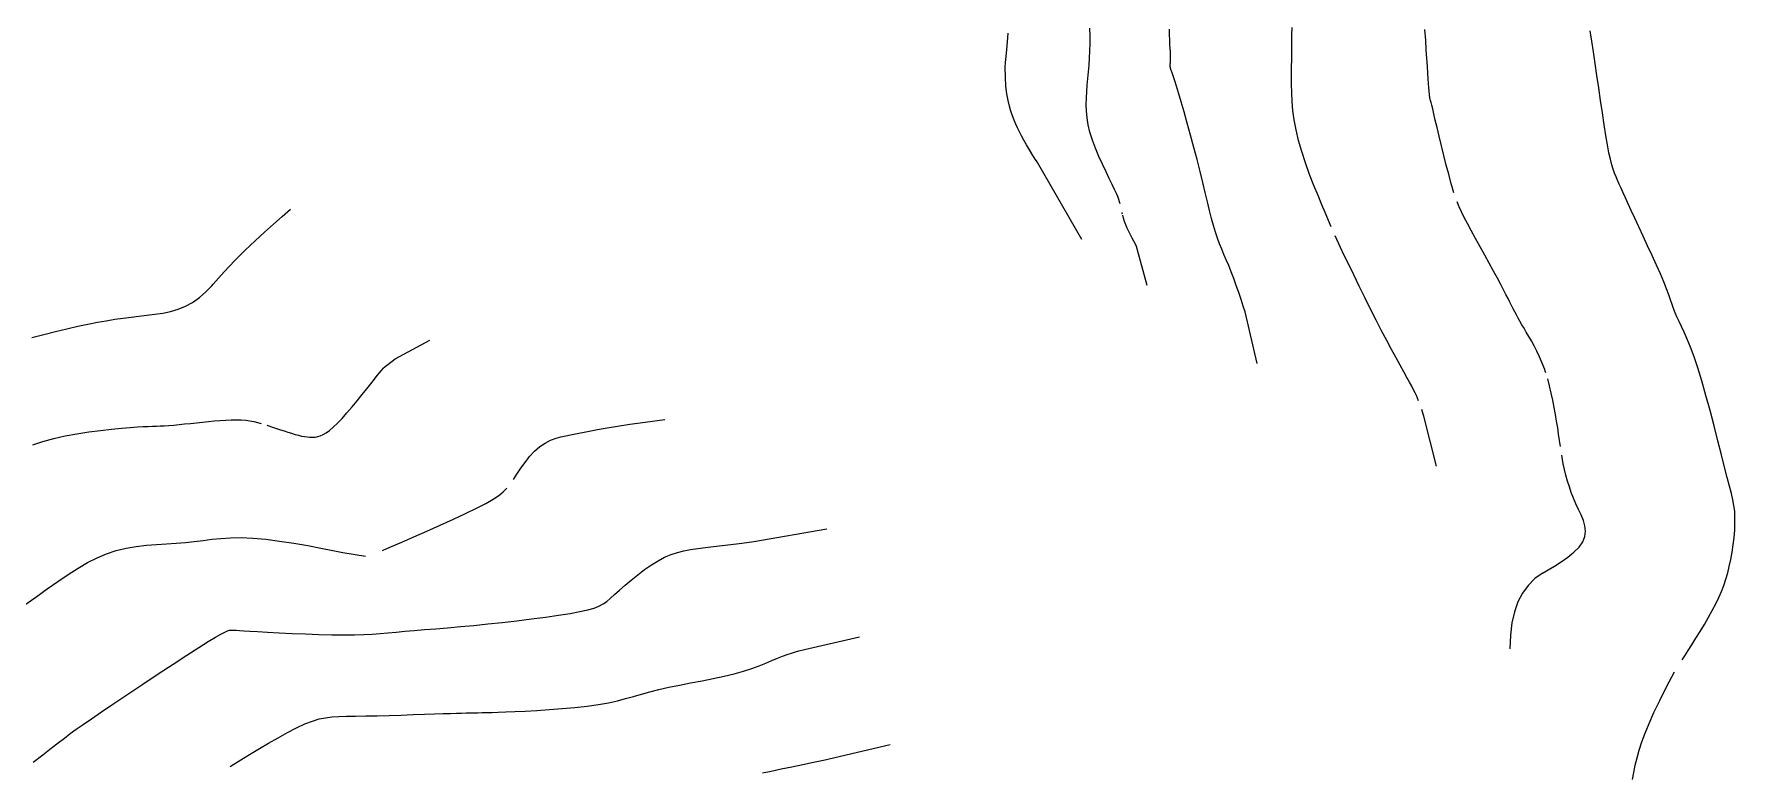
# Model space of a CAD drawing. Header units: millimetres. Extents: x 2235526 to 2245569, y 371981 to 382303.
# Drawn here: x 2243402 to 2243742.1, y 378699.6 to 378847.6 of the extents above; entities that cross this region are included whole.
import ezdxf

# ---------------------------------------------------------------- set-up
doc = ezdxf.new("R2010")
doc.units = ezdxf.units.MM
doc.linetypes.add('CONTI', pattern=[0])
for name, color, linetype, transparency in [('163', 10, 'CONTI', 0.7), ('165', 10, 'CONTI', 0.7), ('167', 10, 'CONTI', 0.7), ('169', 10, 'CONTI', 0.7), ('171', 10, 'CONTI', 0.7), ('173', 10, 'CONTI', 0.7), ('177', 10, 'CONTI', 0.7), ('179', 10, 'CONTI', 0.7), ('181', 10, 'CONTI', 0.7), ('183', 10, 'CONTI', 0.7), ('185', 10, 'CONTI', 0.7), ('187', 10, 'CONTI', 0.7)]:
    doc.layers.add(name, color=color, linetype=linetype, transparency=transparency)

msp = doc.modelspace()

# ---------------------------------------------------------------- linework, layer by layer
at = {"layer": '163'}
msp.add_lwpolyline([(2243437.83, 378797.54), (2243440.05, 378800.01), (2243442.19, 378802.27), (2243444.25, 378804.33), (2243446.22, 378806.21), (2243448.11, 378807.95), (2243449.92, 378809.57), (2243451.65, 378811.08), (2243453.3, 378812.53)], dxfattribs=at)
at = {"layer": '163', "elevation": 163}
msp.add_lwpolyline([(2243401.6, 378786.87), (2243403.95, 378787.49), (2243406.29, 378788.08), (2243408.57, 378788.63), (2243410.75, 378789.13), (2243412.78, 378789.56), (2243414.68, 378789.93), (2243416.47, 378790.24), (2243418.17, 378790.52), (2243419.82, 378790.76), (2243421.42, 378790.96), (2243423, 378791.15), (2243424.59, 378791.32), (2243426.18, 378791.52), (2243427.75, 378791.76), (2243429.3, 378792.09), (2243430.82, 378792.53), (2243432.29, 378793.12), (2243433.71, 378793.9), (2243435.07, 378794.87), (2243436.35, 378796), (2243437.55, 378797.22), (2243437.83, 378797.54)], dxfattribs=at)
at = {"layer": '165', "elevation": 165}
for points in [[(2243471.91, 378780.8), (2243474.24, 378782.62), (2243481.17, 378786.34)], [(2243448.55, 378769.35), (2243448.75, 378769.29), (2243448.96, 378769.22), (2243449.72, 378768.97), (2243450.49, 378768.71), (2243451.27, 378768.45), (2243452.04, 378768.2), (2243452.79, 378767.96), (2243453.52, 378767.73), (2243454.21, 378767.52), (2243454.87, 378767.34), (2243455.48, 378767.19), (2243456.07, 378767.08), (2243456.62, 378767), (2243457.16, 378766.95), (2243457.69, 378766.95), (2243458.21, 378766.99), (2243458.73, 378767.08), (2243459.26, 378767.24), (2243459.83, 378767.48), (2243460.44, 378767.83), (2243461.1, 378768.31), (2243461.85, 378768.94), (2243462.67, 378769.73), (2243463.6, 378770.71), (2243464.59, 378771.82), (2243465.62, 378773.01), (2243466.64, 378774.25), (2243467.64, 378775.47), (2243468.56, 378776.62), (2243469.38, 378777.65), (2243470.08, 378778.53), (2243470.65, 378779.26), (2243471.12, 378779.85), (2243471.5, 378780.32), (2243471.81, 378780.69), (2243471.91, 378780.8)], [(2243401.8, 378765.44), (2243403.8, 378766.09), (2243405.96, 378766.69), (2243408.24, 378767.2), (2243410.6, 378767.65), (2243412.97, 378768.02), (2243415.28, 378768.32), (2243417.47, 378768.57), (2243419.47, 378768.76), (2243421.22, 378768.9), (2243422.67, 378769), (2243423.86, 378769.07), (2243424.86, 378769.12), (2243425.72, 378769.15), (2243426.5, 378769.17), (2243427.26, 378769.2), (2243428.06, 378769.24), (2243428.96, 378769.31), (2243429.95, 378769.39), (2243431.01, 378769.49), (2243432.12, 378769.6), (2243433.28, 378769.72), (2243434.47, 378769.84), (2243435.67, 378769.96), (2243436.87, 378770.08), (2243438.06, 378770.2), (2243439.22, 378770.29), (2243440.36, 378770.37), (2243441.44, 378770.41), (2243442.48, 378770.42), (2243443.45, 378770.4), (2243444.34, 378770.33), (2243445.18, 378770.22), (2243445.97, 378770.07), (2243446.72, 378769.89), (2243447.46, 378769.69)]]:
    msp.add_lwpolyline(points, dxfattribs=at)
at = {"layer": '167'}
msp.add_lwpolyline([(2243507.35, 378767.03), (2243510.3, 378767.64), (2243512.66, 378768.12), (2243514.68, 378768.51), (2243516.6, 378768.85), (2243518.67, 378769.18), (2243521.12, 378769.54), (2243524.21, 378769.97), (2243528.17, 378770.51)], dxfattribs=at)
at = {"layer": '167', "elevation": 167}
for points in [[(2243497.86, 378758.52), (2243498.57, 378759.59), (2243499.35, 378760.75), (2243500.19, 378761.92), (2243501.1, 378763.07), (2243502.08, 378764.13), (2243503.14, 378765.06), (2243504.2, 378765.77), (2243505.32, 378766.34), (2243506.45, 378766.77), (2243507.35, 378767.03)], [(2243471.72, 378744.33), (2243472.55, 378744.68), (2243473.51, 378745.09), (2243475.56, 378745.97), (2243477.95, 378747.02), (2243480.55, 378748.17), (2243483.23, 378749.37), (2243485.86, 378750.57), (2243488.32, 378751.71), (2243490.47, 378752.75), (2243492.37, 378753.72), (2243493.83, 378754.54), (2243494.96, 378755.29), (2243495.84, 378756.01), (2243496.56, 378756.76)], [(2243399.96, 378733.28), (2243402.34, 378734.99), (2243404.63, 378736.62), (2243406.79, 378738.13), (2243408.84, 378739.51), (2243410.81, 378740.76), (2243412.73, 378741.87), (2243414.62, 378742.83), (2243416.52, 378743.63), (2243418.44, 378744.28), (2243420.42, 378744.76), (2243422.44, 378745.11), (2243424.47, 378745.35), (2243426.49, 378745.52), (2243428.48, 378745.64), (2243430.42, 378745.77), (2243432.29, 378745.91), (2243434.06, 378746.1), (2243435.8, 378746.32), (2243437.55, 378746.54), (2243439.36, 378746.72), (2243441.29, 378746.84), (2243443.4, 378746.87), (2243445.74, 378746.77), (2243448.34, 378746.54), (2243451.12, 378746.18), (2243453.95, 378745.75), (2243456.75, 378745.27), (2243459.39, 378744.78), (2243461.76, 378744.32), (2243463.76, 378743.92), (2243468.28, 378743.14)]]:
    msp.add_lwpolyline(points, dxfattribs=at)
at = {"layer": '169', "elevation": 169}
msp.add_lwpolyline([(2243401.85, 378701.98), (2243403.75, 378703.46), (2243405.42, 378704.76), (2243406.84, 378705.86), (2243408.08, 378706.8), (2243409.25, 378707.68), (2243410.47, 378708.56), (2243411.85, 378709.53), (2243413.49, 378710.66), (2243415.51, 378712.03), (2243417.98, 378713.69), (2243420.78, 378715.57), (2243423.79, 378717.58), (2243426.85, 378719.62), (2243429.83, 378721.58), (2243432.57, 378723.38), (2243434.95, 378724.91), (2243436.84, 378726.11), (2243438.3, 378726.99), (2243439.38, 378727.6), (2243440.15, 378728), (2243440.7, 378728.23), (2243441.09, 378728.34), (2243441.39, 378728.38), (2243441.67, 378728.39), (2243442.01, 378728.39), (2243442.45, 378728.36), (2243443.08, 378728.32), (2243443.96, 378728.25), (2243445.15, 378728.17), (2243446.72, 378728.08), (2243448.71, 378727.97), (2243451.04, 378727.85), (2243453.6, 378727.73), (2243456.28, 378727.62), (2243458.97, 378727.53), (2243461.57, 378727.46), (2243463.96, 378727.43), (2243466.07, 378727.45), (2243467.93, 378727.5), (2243469.63, 378727.59), (2243471.23, 378727.7), (2243472.79, 378727.84), (2243474.4, 378727.98), (2243476.13, 378728.14), (2243478.02, 378728.31), (2243480.1, 378728.48), (2243482.33, 378728.66), (2243484.72, 378728.86), (2243487.26, 378729.08), (2243489.93, 378729.33), (2243492.73, 378729.61), (2243495.64, 378729.92), (2243498.58, 378730.25), (2243501.48, 378730.61), (2243504.27, 378730.98), (2243506.87, 378731.35), (2243509.2, 378731.72), (2243511.18, 378732.08), (2243512.76, 378732.43), (2243514, 378732.79), (2243514.98, 378733.17), (2243515.8, 378733.61), (2243516.53, 378734.13), (2243517.27, 378734.75), (2243518.1, 378735.49), (2243519.08, 378736.38), (2243520.2, 378737.36), (2243521.44, 378738.4), (2243522.75, 378739.46), (2243524.1, 378740.49), (2243525.47, 378741.44), (2243526.81, 378742.26), (2243528.11, 378742.94), (2243529.39, 378743.47), (2243530.66, 378743.88), (2243531.96, 378744.21), (2243533.31, 378744.47), (2243534.73, 378744.69), (2243536.26, 378744.89), (2243537.9, 378745.1), (2243539.61, 378745.32), (2243541.32, 378745.53), (2243542.99, 378745.73), (2243544.54, 378745.92), (2243545.93, 378746.08), (2243560.56, 378748.65)], dxfattribs=at)
at = {"layer": '171', "elevation": 171}
msp.add_lwpolyline([(2243441.2, 378701.13), (2243441.94, 378701.59), (2243442.84, 378702.13), (2243443.92, 378702.79), (2243445.42, 378703.7), (2243447.11, 378704.72), (2243448.93, 378705.79), (2243450.82, 378706.87), (2243452.71, 378707.9), (2243454.52, 378708.84), (2243456.18, 378709.61), (2243457.67, 378710.2), (2243459.01, 378710.61), (2243460.29, 378710.87), (2243461.58, 378711.03), (2243462.96, 378711.11), (2243464.5, 378711.15), (2243466.28, 378711.17), (2243468.33, 378711.21), (2243470.6, 378711.26), (2243473, 378711.33), (2243475.44, 378711.4), (2243477.83, 378711.48), (2243480.08, 378711.55), (2243482.1, 378711.62), (2243483.82, 378711.68), (2243485.27, 378711.72), (2243486.49, 378711.76), (2243487.52, 378711.8), (2243488.42, 378711.82), (2243489.24, 378711.84), (2243490.01, 378711.86), (2243490.78, 378711.87), (2243491.61, 378711.88), (2243492.53, 378711.9), (2243493.59, 378711.93), (2243494.85, 378711.97), (2243496.35, 378712.03), (2243498.13, 378712.1), (2243500.22, 378712.2), (2243502.56, 378712.33), (2243505.05, 378712.49), (2243507.62, 378712.69), (2243510.17, 378712.92), (2243512.61, 378713.19), (2243514.86, 378713.5), (2243516.86, 378713.86), (2243518.66, 378714.26), (2243520.31, 378714.68), (2243521.89, 378715.13), (2243523.48, 378715.58), (2243525.14, 378716.05), (2243526.94, 378716.5), (2243528.93, 378716.95), (2243531.07, 378717.38), (2243533.31, 378717.82), (2243535.59, 378718.26), (2243537.84, 378718.71), (2243540.01, 378719.18), (2243542.03, 378719.67), (2243543.87, 378720.19), (2243545.52, 378720.72), (2243547.01, 378721.26), (2243548.35, 378721.78), (2243549.57, 378722.28), (2243550.67, 378722.75), (2243551.69, 378723.16), (2243552.62, 378723.51), (2243553.48, 378723.8), (2243554.26, 378724.03), (2243554.95, 378724.23), (2243555.55, 378724.38), (2243556.06, 378724.5), (2243567.09, 378727.02)], dxfattribs=at)
at = {"layer": '173', "elevation": 173}
msp.add_lwpolyline([(2243547.65, 378699.86), (2243549.39, 378700.21), (2243551.4, 378700.62), (2243553.57, 378701.06), (2243555.77, 378701.51), (2243557.91, 378701.95), (2243559.86, 378702.35), (2243573.23, 378705.49)], dxfattribs=at)
at = {"layer": '177', "elevation": 177}
for points in [[(2243596.18, 378840.91), (2243596.3, 378841.87), (2243596.43, 378843.06), (2243596.56, 378844.44), (2243596.68, 378846.01), (2243596.79, 378847.73)], [(2243611.54, 378806.49), (2243602.65, 378821.88), (2243602.44, 378822.2), (2243602.21, 378822.55), (2243601.98, 378822.91), (2243601.75, 378823.27)]]:
    msp.add_lwpolyline(points, dxfattribs=at)
at = {"layer": '177'}
msp.add_lwpolyline([(2243601.75, 378823.27), (2243601.07, 378824.41), (2243600.47, 378825.43), (2243599.95, 378826.35), (2243599.48, 378827.21), (2243599.07, 378828.01), (2243598.7, 378828.79), (2243598.35, 378829.57), (2243598.01, 378830.36), (2243597.68, 378831.2), (2243597.35, 378832.12), (2243597.05, 378833.14), (2243596.78, 378834.29), (2243596.55, 378835.62), (2243596.36, 378837.14), (2243596.24, 378838.89), (2243596.18, 378840.91)], dxfattribs=at)
at = {"layer": '179', "elevation": 179}
for points in [[(2243619.19, 378813.61), (2243619.07, 378814.04), (2243618.92, 378814.5), (2243618.71, 378815.05), (2243618.44, 378815.7), (2243618.08, 378816.5), (2243617.61, 378817.49), (2243617.03, 378818.68), (2243616.37, 378820.04), (2243615.66, 378821.53), (2243614.95, 378823.11), (2243614.27, 378824.73), (2243613.66, 378826.34), (2243613.16, 378827.91), (2243612.8, 378829.4), (2243612.57, 378830.82), (2243612.45, 378832.18), (2243612.41, 378833.5), (2243612.44, 378834.79), (2243612.52, 378836.06), (2243612.63, 378837.35), (2243612.75, 378838.66), (2243612.87, 378839.99), (2243612.98, 378841.35), (2243613.08, 378842.74), (2243613.15, 378844.18), (2243613.19, 378845.66), (2243613.2, 378847.19), (2243613.16, 378848.77)], [(2243619.65, 378811.53), (2243619.61, 378811.69), (2243619.57, 378811.85)], [(2243624.63, 378797.3), (2243622.49, 378805.1), (2243622.24, 378805.57), (2243621.95, 378806.12), (2243621.62, 378806.74), (2243621.28, 378807.39), (2243620.94, 378808.08), (2243620.61, 378808.76), (2243620.32, 378809.43), (2243620.07, 378810.1), (2243619.87, 378810.73), (2243619.7, 378811.32)]]:
    msp.add_lwpolyline(points, dxfattribs=at)
at = {"layer": '181', "elevation": 181}
msp.add_lwpolyline([(2243646.61, 378781.7), (2243644.19, 378792), (2243643.81, 378793.17), (2243643.38, 378794.48), (2243642.91, 378795.87), (2243642.41, 378797.3), (2243641.91, 378798.71), (2243641.4, 378800.05), (2243640.9, 378801.27), (2243640.42, 378802.41), (2243639.95, 378803.48), (2243639.5, 378804.54), (2243639.06, 378805.61), (2243638.64, 378806.73), (2243638.23, 378807.94), (2243637.84, 378809.26), (2243637.45, 378810.71), (2243637.06, 378812.29), (2243636.65, 378814.01), (2243636.21, 378815.89), (2243635.72, 378817.91), (2243635.18, 378820.11), (2243634.58, 378822.46), (2243633.94, 378824.9), (2243633.27, 378827.36), (2243632.61, 378829.75), (2243631.98, 378832), (2243631.39, 378834.04), (2243630.88, 378835.78), (2243630.46, 378837.16), (2243630.12, 378838.22), (2243629.86, 378839.01), (2243629.66, 378839.58), (2243629.51, 378839.99), (2243629.41, 378840.28), (2243629.33, 378840.5), (2243629.28, 378840.7), (2243629.25, 378840.9), (2243629.23, 378841.08), (2243629.22, 378841.26), (2243629.22, 378841.44), (2243629.23, 378841.61), (2243629.24, 378841.79), (2243629.25, 378841.97), (2243629.26, 378842.17), (2243629.27, 378842.41), (2243629.28, 378842.7), (2243629.27, 378843.06), (2243629.26, 378843.5), (2243629.24, 378844.04), (2243629.2, 378844.7), (2243629.15, 378845.47), (2243629.11, 378846.37), (2243629.07, 378847.39), (2243629.04, 378848.54)], dxfattribs=at)
at = {"layer": '183', "elevation": 183}
for points in [[(2243661.42, 378808.99), (2243660.17, 378811.9), (2243659.52, 378813.43), (2243658.76, 378815.25), (2243657.93, 378817.3), (2243657.08, 378819.51), (2243656.26, 378821.79), (2243655.5, 378824.08), (2243654.86, 378826.3), (2243654.36, 378828.4), (2243654, 378830.38), (2243653.75, 378832.26), (2243653.6, 378834.07), (2243653.52, 378835.81), (2243653.49, 378837.52), (2243653.49, 378839.2), (2243653.49, 378840.89), (2243653.51, 378842.55), (2243653.52, 378844.2), (2243653.54, 378845.8), (2243653.56, 378847.36), (2243653.58, 378848.85)], [(2243670.37, 378790.34), (2243669.24, 378792.58), (2243668.1, 378794.88), (2243666.97, 378797.18), (2243665.9, 378799.41), (2243664.9, 378801.47), (2243664.02, 378803.31), (2243663.29, 378804.85), (2243662.17, 378807.23)], [(2243678.86, 378774.25), (2243678.66, 378774.76), (2243678.43, 378775.27), (2243678.18, 378775.82), (2243677.87, 378776.43), (2243677.51, 378777.13), (2243677.07, 378777.95), (2243676.55, 378778.91), (2243675.91, 378780.05), (2243675.18, 378781.36), (2243674.37, 378782.84), (2243673.47, 378784.49), (2243672.5, 378786.29), (2243671.46, 378788.24), (2243670.38, 378790.34)], [(2243682.48, 378761.18), (2243679.9, 378771.19), (2243679.78, 378771.58), (2243679.64, 378772.01), (2243679.49, 378772.49)]]:
    msp.add_lwpolyline(points, dxfattribs=at)
at = {"layer": '185', "elevation": 185}
for points in [[(2243685.95, 378815.8), (2243685.65, 378816.77), (2243685.34, 378817.86), (2243684.89, 378819.52), (2243684.42, 378821.35), (2243683.93, 378823.28), (2243683.46, 378825.23), (2243683, 378827.12), (2243682.59, 378828.86), (2243682.22, 378830.37), (2243681.93, 378831.61), (2243681.69, 378832.58), (2243681.51, 378833.32), (2243681.37, 378833.87), (2243681.27, 378834.26), (2243681.2, 378834.55), (2243681.15, 378834.75), (2243680.92, 378836.88), (2243680.86, 378837.65), (2243680.8, 378838.62), (2243680.72, 378839.77), (2243680.64, 378841.11), (2243680.53, 378842.65), (2243680.42, 378844.38), (2243680.29, 378846.31), (2243680.14, 378848.44)], [(2243704.32, 378779.79), (2243704.21, 378780.13), (2243704.09, 378780.47), (2243703.6, 378781.78), (2243703.07, 378783.01), (2243702.52, 378784.15), (2243701.97, 378785.21), (2243701.43, 378786.19), (2243700.9, 378787.11), (2243700.41, 378787.95), (2243699.96, 378788.73), (2243699.54, 378789.45), (2243699.15, 378790.13), (2243698.79, 378790.78), (2243698.45, 378791.4), (2243698.12, 378792.02), (2243697.8, 378792.63), (2243697.47, 378793.26), (2243697.13, 378793.93), (2243696.76, 378794.66), (2243696.34, 378795.48), (2243695.86, 378796.42), (2243695.29, 378797.49), (2243694.62, 378798.74), (2243693.85, 378800.16), (2243692.99, 378801.73), (2243692.09, 378803.37), (2243691.17, 378805.04), (2243690.27, 378806.69), (2243689.42, 378808.25), (2243688.66, 378809.66), (2243688.02, 378810.89), (2243687.47, 378811.99), (2243687, 378813.01), (2243686.57, 378814.04)], [(2243707.22, 378765.12), (2243707.05, 378766.31), (2243706.87, 378767.53), (2243706.69, 378768.82), (2243706.48, 378770.16), (2243706.26, 378771.51), (2243706, 378772.91), (2243705.72, 378774.33), (2243705.41, 378775.77), (2243705.07, 378777.19), (2243704.69, 378778.59)], [(2243703.76, 378739.84), (2243704.81, 378740.45), (2243706.05, 378741.18), (2243707.37, 378742.02), (2243708.69, 378742.95), (2243709.91, 378743.94), (2243710.95, 378744.98), (2243711.72, 378746.03), (2243712.14, 378747.1), (2243712.26, 378748.17), (2243712.14, 378749.24), (2243711.82, 378750.32), (2243711.38, 378751.41), (2243710.86, 378752.5), (2243710.34, 378753.62), (2243709.85, 378754.74), (2243709.41, 378755.88), (2243709.02, 378757.03), (2243708.66, 378758.18), (2243708.34, 378759.33), (2243708.06, 378760.49), (2243707.81, 378761.63), (2243707.65, 378762.5), (2243707.5, 378763.36)]]:
    msp.add_lwpolyline(points, dxfattribs=at)
at = {"layer": '185'}
msp.add_lwpolyline([(2243703.76, 378739.84), (2243702.14, 378738.67), (2243700.76, 378737.32), (2243699.63, 378735.79), (2243698.72, 378734.04), (2243698.03, 378732.06), (2243697.55, 378729.84), (2243697.25, 378727.37), (2243697.13, 378724.61)], dxfattribs=at)
at = {"layer": '187', "elevation": 187}
msp.add_lwpolyline([(2243731.6, 378722.43), (2243731.85, 378722.82), (2243732.12, 378723.25), (2243732.78, 378724.28), (2243733.53, 378725.46), (2243734.34, 378726.76), (2243735.18, 378728.13), (2243736.02, 378729.53), (2243736.84, 378730.94), (2243737.6, 378732.31), (2243738.28, 378733.62), (2243738.89, 378734.87), (2243739.42, 378736.09), (2243739.89, 378737.31), (2243740.31, 378738.54), (2243740.68, 378739.8), (2243741.01, 378741.13), (2243741.31, 378742.52), (2243741.57, 378743.97), (2243741.79, 378745.44), (2243741.96, 378746.91), (2243742.08, 378748.34), (2243742.14, 378749.71), (2243742.14, 378750.98), (2243742.08, 378752.15), (2243741.94, 378753.27), (2243741.73, 378754.43), (2243741.44, 378755.71), (2243741.06, 378757.17), (2243740.6, 378758.9), (2243740.06, 378760.99), (2243739.42, 378763.46), (2243738.71, 378766.25), (2243737.95, 378769.23), (2243737.15, 378772.29), (2243736.34, 378775.31), (2243735.52, 378778.19), (2243734.73, 378780.79), (2243733.97, 378783.04), (2243733.26, 378784.95), (2243732.59, 378786.56), (2243731.98, 378787.93), (2243731.43, 378789.1), (2243730.95, 378790.11), (2243730.53, 378791.01), (2243730.18, 378791.85), (2243729.87, 378792.66), (2243729.58, 378793.5), (2243729.27, 378794.41), (2243728.91, 378795.43), (2243728.46, 378796.61), (2243727.91, 378797.99), (2243727.23, 378799.6), (2243726.44, 378801.38), (2243725.57, 378803.29), (2243724.67, 378805.24), (2243723.77, 378807.18), (2243722.9, 378809.04), (2243722.09, 378810.75), (2243721.39, 378812.28), (2243720.77, 378813.61), (2243720.23, 378814.79), (2243719.76, 378815.82), (2243719.35, 378816.74), (2243718.98, 378817.56), (2243718.65, 378818.32), (2243718.35, 378819.03), (2243718.06, 378819.76), (2243717.78, 378820.54), (2243717.51, 378821.44), (2243717.23, 378822.52), (2243716.94, 378823.81), (2243716.64, 378825.39), (2243716.31, 378827.28), (2243715.97, 378829.43), (2243715.62, 378831.78), (2243715.26, 378834.25), (2243714.89, 378836.78), (2243714.53, 378839.28), (2243714.18, 378841.7), (2243713.84, 378843.98), (2243713.5, 378846.13), (2243713.15, 378848.18)], dxfattribs=at)
at = {"layer": '187'}
msp.add_lwpolyline([(2243721.64, 378698.53), (2243721.89, 378699.93), (2243722.2, 378701.36), (2243722.57, 378702.84), (2243723.01, 378704.38), (2243723.54, 378706.01), (2243724.19, 378707.78), (2243724.98, 378709.72), (2243725.94, 378711.88), (2243727.09, 378714.3), (2243728.46, 378717.01), (2243730.07, 378720.05)], dxfattribs=at)

doc.saveas('drawing.dxf')
